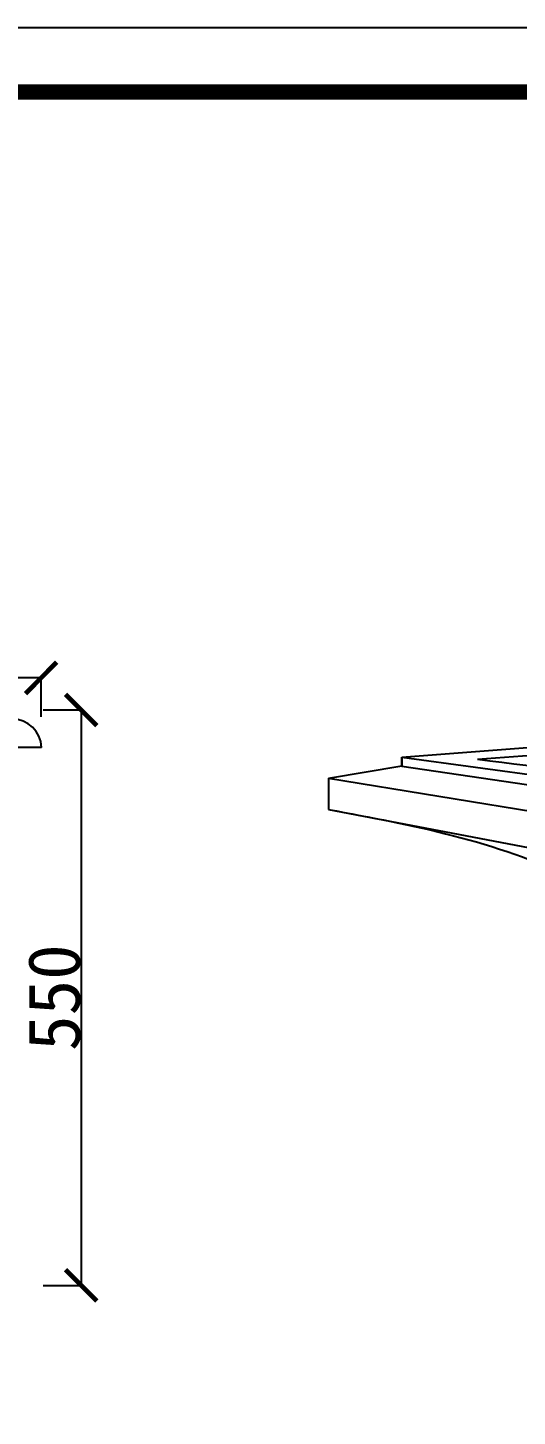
# Model space of a CAD drawing. Extents: x 3172 to 33391, y 13916 to 34175.
# Drawn here: x 11776 to 12244, y 20488 to 21815 of the extents above; entities that cross this region are included whole.
import ezdxf

# ---------------------------------------------------------------- set-up
doc = ezdxf.new("R2010")
doc.units = 0
doc.layers.get('0').update_dxf_attribs({"linetype": 'CONTINUOUS'})
doc.layers.get('DEFPOINTS').update_dxf_attribs({"linetype": 'CONTINUOUS'})
doc.dimstyles.new('ISO-25', dxfattribs={"dimtxt": 2.5, "dimasz": 2.5, "dimexe": 1.25, "dimexo": 0.625, "dimtad": 1, "dimdec": 4, "dimdsep": 46, "dimlunit": 6, "dimtxsty": 'Standard', "dimcen": 2.5, "dimadec": 0, "dimazin": 0, "dimtfac": 1, "dimtdec": 4, "dimtmove": 0, "dimatfit": 3, "dimfxl": 1, "dimtolj": 1, "dimtzin": 0, "dimarcsym": 0})

# ---------------------------------------------------------------- blocks, each defined once
blk = doc.blocks.new('_ARCHTICK')
at = {"color": 0, "linetype": 'ByBlock', "const_width": 0.15}
blk.add_lwpolyline([(-0.5, -0.5), (0.5, 0.5)], dxfattribs=at)
blk = doc.blocks.new('*D78')
at = {"color": 0, "linetype": 'ByBlock'}
for p, q in [((17744.9, 18386.3), (17744.9, 18424.7)), ((18469.9, 18423.4), (17744.9, 18423.4)), ((18469.9, 18386.3), (18469.9, 18424.7))]:
    blk.add_line(p, q, dxfattribs=at)
at = {"layer": 'DEFPOINTS', "color": 0, "linetype": 'ByBlock'}
for p in [(17744.9, 18423.4), (17744.9, 18385.7), (18469.9, 18385.7)]:
    blk.add_point(p, dxfattribs=at)
at = {"color": 0, "linetype": 'ByBlock', "xscale": 30, "yscale": 30, "zscale": 30, "rotation": 180}
blk.add_blockref('_ARCHTICK', (17744.9, 18423.4), dxfattribs=at)
at = {"color": 0, "linetype": 'ByBlock', "xscale": 30, "yscale": 30, "zscale": 30}
blk.add_blockref('_ARCHTICK', (18469.9, 18423.4), dxfattribs=at)
at = {"color": 0, "linetype": 'ByBlock', "insert": (18107.4, 18449.1), "char_height": 50, "attachment_point": 5}
blk.add_mtext('\\A1;725', dxfattribs=at)
blk = doc.blocks.new('*D80')
at = {"color": 0, "linetype": 'ByBlock'}
for p, q in [((18472, 18392.8), (18509.4, 18392.8)), ((18508.2, 18392.8), (18508.2, 17842.8)), ((18472, 17842.8), (18509.4, 17842.8))]:
    blk.add_line(p, q, dxfattribs=at)
at = {"layer": 'DEFPOINTS', "color": 0, "linetype": 'ByBlock'}
for p in [(18471.4, 18392.8), (18471.4, 17842.8), (18508.2, 17842.8)]:
    blk.add_point(p, dxfattribs=at)
at = {"color": 0, "linetype": 'ByBlock', "xscale": 30, "yscale": 30, "zscale": 30}
for p, rotation in [((18508.2, 18392.8), 90), ((18508.2, 17842.8), 270)]:
    blk.add_blockref('_ARCHTICK', p, dxfattribs=dict(at, rotation=rotation))
at = {"color": 0, "linetype": 'ByBlock', "insert": (18482.6, 18117.8), "char_height": 50, "attachment_point": 5, "rotation": 90}
blk.add_mtext('\\A1;550', dxfattribs=at)
blk = doc.blocks.new('A$C314650E7')
for p, q in [((70, 1787.5), (697.4, 1836.4)), ((0, 1767.5), (70, 1779.2)), ((70, 1787.5), (70, 1779.1)), ((70, 1779.1), (70, 1787.5)), ((70, 1787.5), (503.2, 1728.4)), ((70, 1779.1), (503.3, 1714.6)), ((0, 1767.5), (0, 1737.5)), ((0, 1767.5), (500, 1685.8)), ((0, 1737.5), (500, 1642.4))]:
    blk.add_line(p, q)
for points in [[(142.6, 1785.5), (692.8, 1827.6)], [(142.6, 1785.5), (512.3, 1739.6)], [(0, 1737.5), (235.8, 1671), (332.1, 1592.1), (351.3, 1531.4), (355, 1498.2)]]:
    blk.add_spline(points, degree=3)
blk = doc.blocks.new('A$C345E5835')
blk.add_line((742.041, 620.00716), (379.30682, 620.00716))
blk.add_arc((713.31535, 618.66005), 28.75722, 2.68496273, 89.14441474)
dim = blk.add_linear_dim(base=(16.59106, 686.48136), p1=(741.59105, 648.71064), p2=(16.59106, 648.71064), dimstyle='ISO-25', override={"dimtxt": 50, "dimasz": 30, "dimblk1": 'ARCHTICK', "dimblk2": 'ARCHTICK', "dimsah": 1})
dim.commit()
dim.dimension.update_dxf_attribs({"geometry": '*D78', "text_midpoint": (379.09105, 712.10636), "insert": (-17728.28588, -17736.9479)})
dim = blk.add_linear_dim(base=(779.90843, 105.88173), p1=(743.10888, 655.88171), p2=(743.12857, 105.88173), angle=90, dimstyle='ISO-25', override={"dimtxt": 50, "dimasz": 30, "dimblk1": 'ARCHTICK', "dimblk2": 'ARCHTICK', "dimsah": 1})
dim.commit()
dim.dimension.update_dxf_attribs({"geometry": '*D80', "text_midpoint": (754.28343, 380.88172), "insert": (-17728.28588, -17736.9479)})

msp = doc.modelspace()

# ---------------------------------------------------------------- linework, layer by layer
msp.add_lwpolyline([(13619.72829, 18223.24493), (13619.72829, 21815.29574), (8810.63174, 21815.29574), (8810.63174, 18223.24493)], close=True)
at = {"const_width": 14.71147}
msp.add_lwpolyline([(13558.4305, 18284.54272), (13558.4305, 21753.99795), (8887.53848, 21753.99795), (8887.53848, 18284.54272)], close=True, dxfattribs=at)

# ---------------------------------------------------------------- block references
for name, p in [('A$C345E5835', (11046.6814, 20507.41415)), ('A$C314650E7', (12063.3568, 19330.55673))]:
    msp.add_blockref(name, p)

doc.saveas('drawing.dxf')
